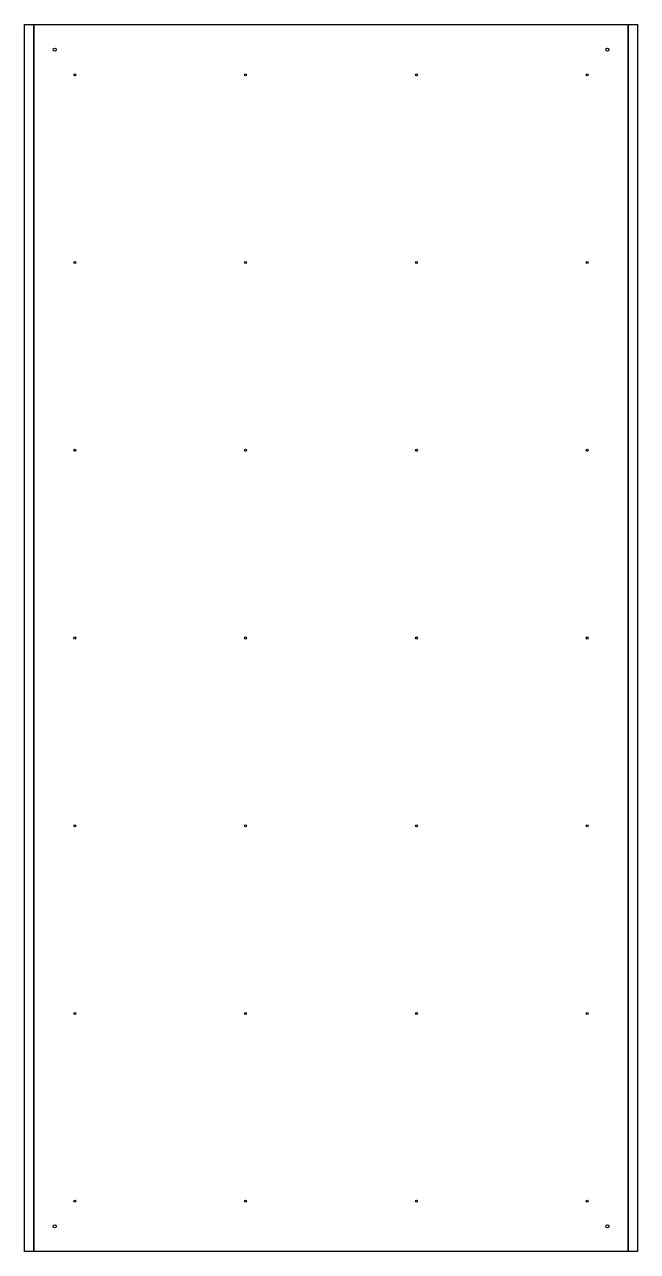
# Model space of a CAD drawing. Header units: millimetres. Extents: x -21 to 1199, y -9 to 2431.
import ezdxf

# ---------------------------------------------------------------- set-up
doc = ezdxf.new("R2010")
doc.units = ezdxf.units.MM
doc.layers.get('0').update_dxf_attribs({"linetype": 'CONTINUOUS'})

msp = doc.modelspace()

# ---------------------------------------------------------------- linework, layer by layer
for points in [[(-2.2, -8.9), (-20.7, -8.9), (-20.7, 2431.1), (-2.2, 2431.1)], [(-2.2, -8.9), (-2.2, 2431.1), (1180.8, 2431.1), (1180.8, -8.9)], [(1199.3, -8.9), (1180.8, -8.9), (1180.8, 2431.1), (1199.3, 2431.1)]]:
    msp.add_lwpolyline(points, close=True)
for centre, radius in [((39.3, 2381.1), 3), ((1139.3, 2381.1), 3), ((79.3, 2331.1), 2), ((419.3, 2331.1), 2), ((759.3, 2331.1), 2), ((1099.3, 2331.1), 2), ((79.3, 1957.8), 2), ((419.3, 1957.8), 2), ((759.3, 1957.8), 2), ((1099.3, 1957.8), 2), ((79.3, 1584.4), 2), ((419.3, 1584.4), 2), ((759.3, 1584.4), 2), ((1099.3, 1584.4), 2), ((79.3, 1211.1), 2), ((419.3, 1211.1), 2), ((759.3, 1211.1), 2), ((1099.3, 1211.1), 2), ((79.3, 837.8), 2), ((419.3, 837.8), 2), ((759.3, 837.8), 2), ((1099.3, 837.8), 2), ((79.3, 464.4), 2), ((419.3, 464.4), 2), ((759.3, 464.4), 2), ((1099.3, 464.4), 2), ((79.3, 91.1), 2), ((419.3, 91.1), 2), ((759.3, 91.1), 2), ((1099.3, 91.1), 2), ((39.3, 41.1), 3), ((1139.3, 41.1), 3)]:
    msp.add_circle(centre, radius)

doc.saveas('drawing.dxf')
